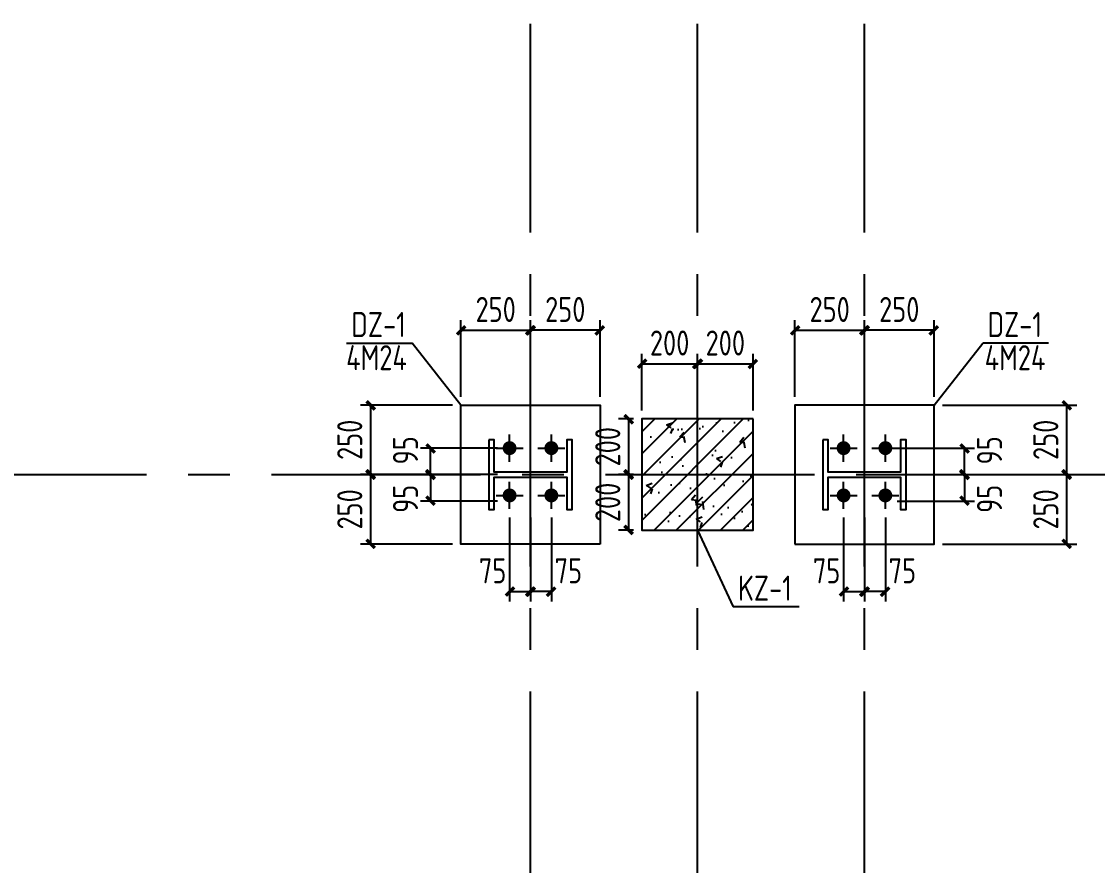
# Model space of a CAD drawing. Header units: millimetres. Extents: x 865490 to 879904, y 39442 to 44891.
# Drawn here: x 869964.3 to 870093.2, y 39549.4 to 39650.5 of the extents above; entities that cross this region are included whole.
import ezdxf

# ---------------------------------------------------------------- set-up
doc = ezdxf.new("R2010")
doc.units = ezdxf.units.MM
doc.header["$LTSCALE"] = 1000
doc.header["$MEASUREMENT"] = 0
doc.linetypes.add('CENTER', pattern=[2, 1.25, -0.25, 0.25, -0.25])
doc.linetypes.add('DOTE', pattern=[2.42, 2, -0.2, 0.02, -0.2])
for name, color, linetype in [('DIM', 7, 'Continuous'), ('DOTE', 1, 'DOTE'), ('M_Prof', 2, 'Continuous'), ('WINDOW', 4, 'Continuous'), ('柱集中标注', 2, 'Continuous'), ('标注', 7, 'Continuous'), ('檩条', 34, 'Continuous')]:
    doc.layers.add(name, color=color, linetype=linetype)
doc.styles.add('GBHZ', font='gbenor.shx', dxfattribs={"width": 0.9, "bigfont": 'gbcbig.shx'})
doc.dimstyles.new('Y30', dxfattribs={"dimscale": 0, "dimtxt": 3, "dimasz": 0.01, "dimexe": 1.2, "dimexo": 1, "dimgap": 1, "dimtad": 1, "dimdec": 0, "dimlfac": 30, "dimzin": 0, "dimdsep": 46, "dimtxsty": 'GBHZ', "dimblk1": 'DX', "dimblk2": 'DX', "dimsah": 1, "dimcen": 0.09, "dimdle": 1, "dimadec": 0, "dimazin": 0, "dimtfac": 1, "dimtdec": 0, "dimtix": 1, "dimtmove": 2, "dimatfit": 3, "dimldrblk": 'DX', "dimfxl": 0, "dimtolj": 1, "dimtzin": 0, "dimarcsym": 0})

# ---------------------------------------------------------------- blocks, each defined once
blk = doc.blocks.new('DX')
at = {"color": 0, "linetype": 'ByBlock', "const_width": 40}
blk.add_lwpolyline([(-54, -51), (46, 49)], dxfattribs=at)
blk = doc.blocks.new('*D1688')
at = {"layer": 'Defpoints', "color": 0, "transparency": 16777216}
for p in [(870025.31, 39613.5), (870016.97, 39604.55), (870025.31, 39604.55)]:
    blk.add_point(p, dxfattribs=at)
at = {"layer": 'dim', "color": 0, "lineweight": -2, "transparency": 16777216}
for p, q in [((870016.97, 39605.55), (870016.97, 39614.7)), ((870025.31, 39605.55), (870025.31, 39614.7)), ((870016.98, 39613.5), (870025.3, 39613.5))]:
    blk.add_line(p, q, dxfattribs=at)
at = {"layer": 'dim', "color": 0, "lineweight": -2, "transparency": 16777216, "xscale": 0.01, "yscale": 0.01, "zscale": 0.01, "rotation": 180}
blk.add_blockref('DX', (870016.97, 39613.5), dxfattribs=at)
at = {"layer": 'dim', "color": 0, "lineweight": -2, "transparency": 16777216, "xscale": 0.01, "yscale": 0.01, "zscale": 0.01}
blk.add_blockref('DX', (870025.31, 39613.5), dxfattribs=at)
at = {"layer": 'dim', "color": 0, "transparency": 16777216, "insert": (870021.14, 39616), "char_height": 3, "attachment_point": 5, "style": 'GBHZ'}
blk.add_mtext('\\A1;250', dxfattribs=at)
blk = doc.blocks.new('*D1689')
at = {"layer": 'Defpoints', "color": 0, "transparency": 16777216}
for p in [(870016.97, 39604.55), (870006.16, 39596.22), (870016.97, 39596.22)]:
    blk.add_point(p, dxfattribs=at)
at = {"layer": 'dim', "color": 0, "lineweight": -2, "transparency": 16777216}
for p, q in [((870015.97, 39604.55), (870004.96, 39604.55)), ((870006.16, 39604.54), (870006.16, 39596.23)), ((870015.97, 39596.22), (870004.96, 39596.22))]:
    blk.add_line(p, q, dxfattribs=at)
at = {"layer": 'dim', "color": 0, "lineweight": -2, "transparency": 16777216, "xscale": 0.01, "yscale": 0.01, "zscale": 0.01}
for p, rotation in [((870006.16, 39604.55), 90), ((870006.16, 39596.22), 270)]:
    blk.add_blockref('DX', p, dxfattribs=dict(at, rotation=rotation))
at = {"layer": 'dim', "color": 0, "transparency": 16777216, "insert": (870003.66, 39600.38), "char_height": 3, "attachment_point": 5, "rotation": 90, "style": 'GBHZ'}
blk.add_mtext('\\A1;250', dxfattribs=at)
blk = doc.blocks.new('*D1690')
at = {"layer": 'Defpoints', "color": 0, "transparency": 16777216}
for p in [(870016.97, 39596.22), (870006.16, 39587.88), (870016.97, 39587.88)]:
    blk.add_point(p, dxfattribs=at)
at = {"layer": 'dim', "color": 0, "lineweight": -2, "transparency": 16777216}
for p, q in [((870015.97, 39596.22), (870004.96, 39596.22)), ((870006.16, 39596.21), (870006.16, 39587.89)), ((870015.97, 39587.88), (870004.96, 39587.88))]:
    blk.add_line(p, q, dxfattribs=at)
at = {"layer": 'dim', "color": 0, "lineweight": -2, "transparency": 16777216, "xscale": 0.01, "yscale": 0.01, "zscale": 0.01}
for p, rotation in [((870006.16, 39596.22), 90), ((870006.16, 39587.88), 270)]:
    blk.add_blockref('DX', p, dxfattribs=dict(at, rotation=rotation))
at = {"layer": 'dim', "color": 0, "transparency": 16777216, "insert": (870003.66, 39592.05), "char_height": 3, "attachment_point": 5, "rotation": 90, "style": 'GBHZ'}
blk.add_mtext('\\A1;250', dxfattribs=at)
blk = doc.blocks.new('*D1691')
at = {"layer": 'Defpoints', "color": 0, "transparency": 16777216}
for p in [(870022.81, 39592.09), (870025.31, 39592.09), (870025.31, 39582.19)]:
    blk.add_point(p, dxfattribs=at)
at = {"layer": '标注', "color": 0, "lineweight": -2, "transparency": 16777216}
for p, q in [((870022.81, 39591.09), (870022.81, 39580.99)), ((870025.31, 39591.09), (870025.31, 39580.99)), ((870022.82, 39582.19), (870025.3, 39582.19))]:
    blk.add_line(p, q, dxfattribs=at)
at = {"layer": '标注', "color": 0, "lineweight": -2, "transparency": 16777216, "xscale": 0.01, "yscale": 0.01, "zscale": 0.01, "rotation": 180}
blk.add_blockref('DX', (870022.81, 39582.19), dxfattribs=at)
at = {"layer": '标注', "color": 0, "lineweight": -2, "transparency": 16777216, "xscale": 0.01, "yscale": 0.01, "zscale": 0.01}
blk.add_blockref('DX', (870025.31, 39582.19), dxfattribs=at)
at = {"layer": '标注', "color": 0, "transparency": 16777216, "insert": (870020.77, 39584.69), "char_height": 3, "attachment_point": 5, "style": 'GBHZ'}
blk.add_mtext('\\A1;75', dxfattribs=at)
blk = doc.blocks.new('*D1692')
at = {"layer": 'Defpoints', "color": 0, "transparency": 16777216}
for p in [(870025.31, 39613.5), (870025.31, 39604.55), (870033.64, 39604.55)]:
    blk.add_point(p, dxfattribs=at)
at = {"layer": 'dim', "color": 0, "lineweight": -2, "transparency": 16777216}
for p, q in [((870025.31, 39605.55), (870025.31, 39614.7)), ((870033.64, 39605.55), (870033.64, 39614.7)), ((870033.63, 39613.5), (870025.32, 39613.5))]:
    blk.add_line(p, q, dxfattribs=at)
at = {"layer": 'dim', "color": 0, "lineweight": -2, "transparency": 16777216, "xscale": 0.01, "yscale": 0.01, "zscale": 0.01, "rotation": 180}
blk.add_blockref('DX', (870025.31, 39613.5), dxfattribs=at)
at = {"layer": 'dim', "color": 0, "lineweight": -2, "transparency": 16777216, "xscale": 0.01, "yscale": 0.01, "zscale": 0.01}
blk.add_blockref('DX', (870033.64, 39613.5), dxfattribs=at)
at = {"layer": 'dim', "color": 0, "transparency": 16777216, "insert": (870029.47, 39616), "char_height": 3, "attachment_point": 5, "style": 'GBHZ'}
blk.add_mtext('\\A1;250', dxfattribs=at)
blk = doc.blocks.new('*D1679')
at = {"layer": 'Defpoints', "color": 0, "transparency": 16777216}
for p in [(870025.31, 39592.09), (870027.81, 39592.09), (870025.31, 39582.19)]:
    blk.add_point(p, dxfattribs=at)
at = {"layer": '标注', "color": 0, "lineweight": -2, "transparency": 16777216}
for p, q in [((870025.31, 39591.09), (870025.31, 39580.99)), ((870027.81, 39591.09), (870027.81, 39580.99)), ((870027.8, 39582.19), (870025.32, 39582.19))]:
    blk.add_line(p, q, dxfattribs=at)
at = {"layer": '标注', "color": 0, "lineweight": -2, "transparency": 16777216, "xscale": 0.01, "yscale": 0.01, "zscale": 0.01, "rotation": 180}
blk.add_blockref('DX', (870025.31, 39582.19), dxfattribs=at)
at = {"layer": '标注', "color": 0, "lineweight": -2, "transparency": 16777216, "xscale": 0.01, "yscale": 0.01, "zscale": 0.01}
blk.add_blockref('DX', (870027.81, 39582.19), dxfattribs=at)
at = {"layer": '标注', "color": 0, "transparency": 16777216, "insert": (870029.84, 39584.69), "char_height": 3, "attachment_point": 5, "style": 'GBHZ'}
blk.add_mtext('\\A1;75', dxfattribs=at)
blk = doc.blocks.new('*D1633')
at = {"layer": 'Defpoints', "color": 0, "transparency": 16777216}
for p in [(870065.31, 39613.5), (870065.31, 39604.55), (870073.64, 39604.55)]:
    blk.add_point(p, dxfattribs=at)
at = {"layer": 'dim', "color": 0, "lineweight": -2, "transparency": 16777216}
for p, q in [((870065.31, 39605.55), (870065.31, 39614.7)), ((870073.64, 39605.55), (870073.64, 39614.7)), ((870073.63, 39613.5), (870065.32, 39613.5))]:
    blk.add_line(p, q, dxfattribs=at)
at = {"layer": 'dim', "color": 0, "lineweight": -2, "transparency": 16777216, "xscale": 0.01, "yscale": 0.01, "zscale": 0.01, "rotation": 180}
blk.add_blockref('DX', (870065.31, 39613.5), dxfattribs=at)
at = {"layer": 'dim', "color": 0, "lineweight": -2, "transparency": 16777216, "xscale": 0.01, "yscale": 0.01, "zscale": 0.01}
blk.add_blockref('DX', (870073.64, 39613.5), dxfattribs=at)
at = {"layer": 'dim', "color": 0, "transparency": 16777216, "insert": (870069.47, 39616), "char_height": 3, "attachment_point": 5, "style": 'GBHZ'}
blk.add_mtext('\\A1;250', dxfattribs=at)
blk = doc.blocks.new('*D1634')
at = {"layer": 'Defpoints', "color": 0, "transparency": 16777216}
for p in [(870073.64, 39604.55), (870073.64, 39596.22), (870089.52, 39596.22)]:
    blk.add_point(p, dxfattribs=at)
at = {"layer": 'dim', "color": 0, "lineweight": -2, "transparency": 16777216}
for p, q in [((870074.64, 39604.55), (870090.72, 39604.55)), ((870089.52, 39604.54), (870089.52, 39596.23)), ((870074.64, 39596.22), (870090.72, 39596.22))]:
    blk.add_line(p, q, dxfattribs=at)
at = {"layer": 'dim', "color": 0, "lineweight": -2, "transparency": 16777216, "xscale": 0.01, "yscale": 0.01, "zscale": 0.01}
for p, rotation in [((870089.52, 39604.55), 90), ((870089.52, 39596.22), 270)]:
    blk.add_blockref('DX', p, dxfattribs=dict(at, rotation=rotation))
at = {"layer": 'dim', "color": 0, "transparency": 16777216, "insert": (870087.02, 39600.38), "char_height": 3, "attachment_point": 5, "rotation": 90, "style": 'GBHZ'}
blk.add_mtext('\\A1;250', dxfattribs=at)
blk = doc.blocks.new('*D1635')
at = {"layer": 'Defpoints', "color": 0, "transparency": 16777216}
for p in [(870073.64, 39596.22), (870073.64, 39587.88), (870089.52, 39587.88)]:
    blk.add_point(p, dxfattribs=at)
at = {"layer": 'dim', "color": 0, "lineweight": -2, "transparency": 16777216}
for p, q in [((870074.64, 39596.22), (870090.72, 39596.22)), ((870089.52, 39596.21), (870089.52, 39587.89)), ((870074.64, 39587.88), (870090.72, 39587.88))]:
    blk.add_line(p, q, dxfattribs=at)
at = {"layer": 'dim', "color": 0, "lineweight": -2, "transparency": 16777216, "xscale": 0.01, "yscale": 0.01, "zscale": 0.01}
for p, rotation in [((870089.52, 39596.22), 90), ((870089.52, 39587.88), 270)]:
    blk.add_blockref('DX', p, dxfattribs=dict(at, rotation=rotation))
at = {"layer": 'dim', "color": 0, "transparency": 16777216, "insert": (870087.02, 39592.05), "char_height": 3, "attachment_point": 5, "rotation": 90, "style": 'GBHZ'}
blk.add_mtext('\\A1;250', dxfattribs=at)
blk = doc.blocks.new('*D1636')
at = {"layer": 'Defpoints', "color": 0, "transparency": 16777216}
for p in [(870065.31, 39592.09), (870067.81, 39592.09), (870065.31, 39582.19)]:
    blk.add_point(p, dxfattribs=at)
at = {"layer": '标注', "color": 0, "lineweight": -2, "transparency": 16777216}
for p, q in [((870065.31, 39591.09), (870065.31, 39580.99)), ((870067.81, 39591.09), (870067.81, 39580.99)), ((870067.8, 39582.19), (870065.32, 39582.19))]:
    blk.add_line(p, q, dxfattribs=at)
at = {"layer": '标注', "color": 0, "lineweight": -2, "transparency": 16777216, "xscale": 0.01, "yscale": 0.01, "zscale": 0.01, "rotation": 180}
blk.add_blockref('DX', (870065.31, 39582.19), dxfattribs=at)
at = {"layer": '标注', "color": 0, "lineweight": -2, "transparency": 16777216, "xscale": 0.01, "yscale": 0.01, "zscale": 0.01}
blk.add_blockref('DX', (870067.81, 39582.19), dxfattribs=at)
at = {"layer": '标注', "color": 0, "transparency": 16777216, "insert": (870069.84, 39584.69), "char_height": 3, "attachment_point": 5, "style": 'GBHZ'}
blk.add_mtext('\\A1;75', dxfattribs=at)
blk = doc.blocks.new('*D1637')
at = {"layer": 'Defpoints', "color": 0, "transparency": 16777216}
for p in [(870065.31, 39613.5), (870056.97, 39604.55), (870065.31, 39604.55)]:
    blk.add_point(p, dxfattribs=at)
at = {"layer": 'dim', "color": 0, "lineweight": -2, "transparency": 16777216}
for p, q in [((870056.97, 39605.55), (870056.97, 39614.7)), ((870065.31, 39605.55), (870065.31, 39614.7)), ((870056.98, 39613.5), (870065.3, 39613.5))]:
    blk.add_line(p, q, dxfattribs=at)
at = {"layer": 'dim', "color": 0, "lineweight": -2, "transparency": 16777216, "xscale": 0.01, "yscale": 0.01, "zscale": 0.01, "rotation": 180}
blk.add_blockref('DX', (870056.97, 39613.5), dxfattribs=at)
at = {"layer": 'dim', "color": 0, "lineweight": -2, "transparency": 16777216, "xscale": 0.01, "yscale": 0.01, "zscale": 0.01}
blk.add_blockref('DX', (870065.31, 39613.5), dxfattribs=at)
at = {"layer": 'dim', "color": 0, "transparency": 16777216, "insert": (870061.14, 39616), "char_height": 3, "attachment_point": 5, "style": 'GBHZ'}
blk.add_mtext('\\A1;250', dxfattribs=at)
blk = doc.blocks.new('*D1638')
at = {"layer": 'Defpoints', "color": 0, "transparency": 16777216}
for p in [(870062.81, 39592.09), (870065.31, 39592.09), (870065.31, 39582.19)]:
    blk.add_point(p, dxfattribs=at)
at = {"layer": '标注', "color": 0, "lineweight": -2, "transparency": 16777216}
for p, q in [((870062.81, 39591.09), (870062.81, 39580.99)), ((870065.31, 39591.09), (870065.31, 39580.99)), ((870062.82, 39582.19), (870065.3, 39582.19))]:
    blk.add_line(p, q, dxfattribs=at)
at = {"layer": '标注', "color": 0, "lineweight": -2, "transparency": 16777216, "xscale": 0.01, "yscale": 0.01, "zscale": 0.01, "rotation": 180}
blk.add_blockref('DX', (870062.81, 39582.19), dxfattribs=at)
at = {"layer": '标注', "color": 0, "lineweight": -2, "transparency": 16777216, "xscale": 0.01, "yscale": 0.01, "zscale": 0.01}
blk.add_blockref('DX', (870065.31, 39582.19), dxfattribs=at)
at = {"layer": '标注', "color": 0, "transparency": 16777216, "insert": (870060.77, 39584.69), "char_height": 3, "attachment_point": 5, "style": 'GBHZ'}
blk.add_mtext('\\A1;75', dxfattribs=at)
blk = doc.blocks.new('*D1627')
at = {"layer": 'Defpoints', "color": 0, "transparency": 16777216}
for p in [(870045.31, 39609.48), (870038.64, 39602.88), (870045.31, 39602.88)]:
    blk.add_point(p, dxfattribs=at)
at = {"layer": 'dim', "color": 0, "lineweight": -2, "transparency": 16777216}
for p, q in [((870038.64, 39603.88), (870038.64, 39610.68)), ((870038.65, 39609.48), (870045.3, 39609.48)), ((870045.31, 39603.88), (870045.31, 39610.68))]:
    blk.add_line(p, q, dxfattribs=at)
at = {"layer": 'dim', "color": 0, "lineweight": -2, "transparency": 16777216, "xscale": 0.01, "yscale": 0.01, "zscale": 0.01, "rotation": 180}
blk.add_blockref('DX', (870038.64, 39609.48), dxfattribs=at)
at = {"layer": 'dim', "color": 0, "lineweight": -2, "transparency": 16777216, "xscale": 0.01, "yscale": 0.01, "zscale": 0.01}
blk.add_blockref('DX', (870045.31, 39609.48), dxfattribs=at)
at = {"layer": 'dim', "color": 0, "transparency": 16777216, "insert": (870041.97, 39611.98), "char_height": 3, "attachment_point": 5, "style": 'GBHZ'}
blk.add_mtext('\\A1;200', dxfattribs=at)
blk = doc.blocks.new('*D1628')
at = {"layer": 'Defpoints', "color": 0, "transparency": 16777216}
for p in [(870051.97, 39609.48), (870045.31, 39602.88), (870051.97, 39602.88)]:
    blk.add_point(p, dxfattribs=at)
at = {"layer": 'dim', "color": 0, "lineweight": -2, "transparency": 16777216}
for p, q in [((870045.31, 39603.88), (870045.31, 39610.68)), ((870045.32, 39609.48), (870051.96, 39609.48)), ((870051.97, 39603.88), (870051.97, 39610.68))]:
    blk.add_line(p, q, dxfattribs=at)
at = {"layer": 'dim', "color": 0, "lineweight": -2, "transparency": 16777216, "xscale": 0.01, "yscale": 0.01, "zscale": 0.01, "rotation": 180}
blk.add_blockref('DX', (870045.31, 39609.48), dxfattribs=at)
at = {"layer": 'dim', "color": 0, "lineweight": -2, "transparency": 16777216, "xscale": 0.01, "yscale": 0.01, "zscale": 0.01}
blk.add_blockref('DX', (870051.97, 39609.48), dxfattribs=at)
at = {"layer": 'dim', "color": 0, "transparency": 16777216, "insert": (870048.64, 39611.98), "char_height": 3, "attachment_point": 5, "style": 'GBHZ'}
blk.add_mtext('\\A1;200', dxfattribs=at)
blk = doc.blocks.new('*D1629')
at = {"layer": 'Defpoints', "color": 0, "transparency": 16777216}
for p in [(870038.64, 39602.88), (870037.06, 39596.22), (870038.64, 39596.22)]:
    blk.add_point(p, dxfattribs=at)
at = {"layer": 'dim', "color": 0, "lineweight": -2, "transparency": 16777216}
for p, q in [((870037.64, 39602.88), (870035.86, 39602.88)), ((870037.06, 39602.87), (870037.06, 39596.23)), ((870037.64, 39596.22), (870035.86, 39596.22))]:
    blk.add_line(p, q, dxfattribs=at)
at = {"layer": 'dim', "color": 0, "lineweight": -2, "transparency": 16777216, "xscale": 0.01, "yscale": 0.01, "zscale": 0.01}
for p, rotation in [((870037.06, 39602.88), 90), ((870037.06, 39596.22), 270)]:
    blk.add_blockref('DX', p, dxfattribs=dict(at, rotation=rotation))
at = {"layer": 'dim', "color": 0, "transparency": 16777216, "insert": (870034.56, 39599.55), "char_height": 3, "attachment_point": 5, "rotation": 90, "style": 'GBHZ'}
blk.add_mtext('\\A1;200', dxfattribs=at)
blk = doc.blocks.new('*D1630')
at = {"layer": 'Defpoints', "color": 0, "transparency": 16777216}
for p in [(870038.64, 39596.22), (870037.06, 39589.55), (870038.64, 39589.55)]:
    blk.add_point(p, dxfattribs=at)
at = {"layer": 'dim', "color": 0, "lineweight": -2, "transparency": 16777216}
for p, q in [((870037.64, 39596.22), (870035.86, 39596.22)), ((870037.06, 39596.21), (870037.06, 39589.56)), ((870037.64, 39589.55), (870035.86, 39589.55))]:
    blk.add_line(p, q, dxfattribs=at)
at = {"layer": 'dim', "color": 0, "lineweight": -2, "transparency": 16777216, "xscale": 0.01, "yscale": 0.01, "zscale": 0.01}
for p, rotation in [((870037.06, 39596.22), 90), ((870037.06, 39589.55), 270)]:
    blk.add_blockref('DX', p, dxfattribs=dict(at, rotation=rotation))
at = {"layer": 'dim', "color": 0, "transparency": 16777216, "insert": (870034.56, 39592.88), "char_height": 3, "attachment_point": 5, "rotation": 90, "style": 'GBHZ'}
blk.add_mtext('\\A1;200', dxfattribs=at)
blk = doc.blocks.new('*D1932')
at = {"layer": 'Defpoints', "color": 0, "transparency": 16777216}
for p in [(870013.33, 39599.38), (870022.37, 39599.38), (870022.37, 39596.22)]:
    blk.add_point(p, dxfattribs=at)
at = {"layer": 'dim', "color": 0, "lineweight": -2, "transparency": 16777216}
for p, q in [((870021.37, 39599.38), (870012.13, 39599.38)), ((870013.33, 39596.23), (870013.33, 39599.37)), ((870021.37, 39596.22), (870012.13, 39596.22))]:
    blk.add_line(p, q, dxfattribs=at)
at = {"layer": 'dim', "color": 0, "lineweight": -2, "transparency": 16777216, "xscale": 0.01, "yscale": 0.01, "zscale": 0.01}
for p, rotation in [((870013.33, 39599.38), 90), ((870013.33, 39596.22), 270)]:
    blk.add_blockref('DX', p, dxfattribs=dict(at, rotation=rotation))
at = {"layer": 'dim', "color": 0, "transparency": 16777216, "insert": (870010.33, 39599.12), "char_height": 3, "attachment_point": 5, "rotation": 90, "style": 'GBHZ'}
blk.add_mtext('\\A1;95', dxfattribs=at)
blk = doc.blocks.new('*D1933')
at = {"layer": 'Defpoints', "color": 0, "transparency": 16777216}
for p in [(870022.37, 39596.22), (870013.33, 39593.05), (870022.37, 39593.05)]:
    blk.add_point(p, dxfattribs=at)
at = {"layer": 'dim', "color": 0, "lineweight": -2, "transparency": 16777216}
for p, q in [((870021.37, 39596.22), (870012.13, 39596.22)), ((870013.33, 39596.21), (870013.33, 39593.06)), ((870021.37, 39593.05), (870012.13, 39593.05))]:
    blk.add_line(p, q, dxfattribs=at)
at = {"layer": 'dim', "color": 0, "lineweight": -2, "transparency": 16777216, "xscale": 0.01, "yscale": 0.01, "zscale": 0.01}
for p, rotation in [((870013.33, 39596.22), 90), ((870013.33, 39593.05), 270)]:
    blk.add_blockref('DX', p, dxfattribs=dict(at, rotation=rotation))
at = {"layer": 'dim', "color": 0, "transparency": 16777216, "insert": (870010.33, 39593.31), "char_height": 3, "attachment_point": 5, "rotation": 90, "style": 'GBHZ'}
blk.add_mtext('\\A1;95', dxfattribs=at)
blk = doc.blocks.new('*D1917')
at = {"layer": 'Defpoints', "color": 0, "transparency": 16777216}
for p in [(870068.24, 39599.38), (870077.28, 39599.38), (870068.24, 39596.22)]:
    blk.add_point(p, dxfattribs=at)
at = {"layer": 'dim', "color": 0, "lineweight": -2, "transparency": 16777216}
for p, q in [((870069.24, 39599.38), (870078.48, 39599.38)), ((870077.28, 39596.23), (870077.28, 39599.37)), ((870069.24, 39596.22), (870078.48, 39596.22))]:
    blk.add_line(p, q, dxfattribs=at)
at = {"layer": 'dim', "color": 0, "lineweight": -2, "transparency": 16777216, "xscale": 0.01, "yscale": 0.01, "zscale": 0.01}
for p, rotation in [((870077.28, 39599.38), 90), ((870077.28, 39596.22), 270)]:
    blk.add_blockref('DX', p, dxfattribs=dict(at, rotation=rotation))
at = {"layer": 'dim', "color": 0, "transparency": 16777216, "insert": (870080.28, 39599.12), "char_height": 3, "attachment_point": 5, "rotation": 90, "style": 'GBHZ'}
blk.add_mtext('\\A1;95', dxfattribs=at)
blk = doc.blocks.new('*D1918')
at = {"layer": 'Defpoints', "color": 0, "transparency": 16777216}
for p in [(870068.24, 39596.22), (870068.24, 39593.05), (870077.28, 39593.05)]:
    blk.add_point(p, dxfattribs=at)
at = {"layer": 'dim', "color": 0, "lineweight": -2, "transparency": 16777216}
for p, q in [((870069.24, 39596.22), (870078.48, 39596.22)), ((870077.28, 39596.21), (870077.28, 39593.06)), ((870069.24, 39593.05), (870078.48, 39593.05))]:
    blk.add_line(p, q, dxfattribs=at)
at = {"layer": 'dim', "color": 0, "lineweight": -2, "transparency": 16777216, "xscale": 0.01, "yscale": 0.01, "zscale": 0.01}
for p, rotation in [((870077.28, 39596.22), 90), ((870077.28, 39593.05), 270)]:
    blk.add_blockref('DX', p, dxfattribs=dict(at, rotation=rotation))
at = {"layer": 'dim', "color": 0, "transparency": 16777216, "insert": (870080.28, 39593.31), "char_height": 3, "attachment_point": 5, "rotation": 90, "style": 'GBHZ'}
blk.add_mtext('\\A1;95', dxfattribs=at)

msp = doc.modelspace()

# ---------------------------------------------------------------- hatches: boundary and pattern name
at = {"layer": 'WINDOW'}
h = msp.add_hatch(dxfattribs=at)
h.set_pattern_fill('ANSI31', color=256, scale=15, style=0)
h.set_pattern_definition([(45, (1261.0225, 79.661), (-1.3258252147, 1.3258252147), [])])
h.paths.add_polyline_path([(870051.972, 39602.884), (870038.639, 39602.884), (870038.639, 39589.551), (870051.972, 39589.551)])
h = msp.add_hatch(dxfattribs=at)
h.set_pattern_fill('AR-CONC', color=256, style=0)
h.set_pattern_definition([(50, (1261.0225, 79.661), (7.172601826, -0.62752135), [0.75, -8.25]), (355, (1261.0225, 79.661), (-1.387513336, 7.52192134), [0.6, -6.6]), (100.4514, (1261.62, 79.609), (5.785093817, 6.89439542), [0.6374019, -7.01142112]), (46.1842, (1261.0225, 81.661), (10.67241049, -1.65519014), [1.125, -12.375]), (96.6356, (1261.912, 81.523), (9.34662706, 9.74117871), [0.95610288, -10.51713]), (351.1842, (1261.022, 81.661), (9.34661945, 9.74118601), [0.9, -9.9]), (21, (1262.0225, 81.161), (5.96907052, -4.026188907), [0.75, -8.25]), (326, (1262.0225, 81.161), (2.43315332, 7.25150045), [0.6, -6.6]), (71.4514, (1262.52, 80.8255), (8.402226286, 3.225304967), [0.6374019, -7.01142112]), (37.5, (1261.0225, 79.661), (0.121598553, 3.328938538), [0, -6.52, 0, -6.7, 0, -6.625]), (7.5, (1261.0225, 79.661), (2.630695374, 3.944117119), [0, -3.82, 0, -6.37, 0, -2.525]), (327.5, (1258.7925, 79.661), (5.338224362, -0.225548717), [0, -2.5, 0, -7.8, 0, -10.35]), (317.5, (1257.7925, 79.661), (5.831861693, 1.001049823), [0, -3.25, 0, -5.18, 0, -7.35])])
h.paths.add_polyline_path([(870051.972, 39602.884), (870038.639, 39602.884), (870038.639, 39589.551), (870051.972, 39589.551)])

# ---------------------------------------------------------------- linework, layer by layer
for p, q in [((870022.805, 39597.759), (870022.805, 39601.009)), ((870027.805, 39597.759), (870027.805, 39601.009)), ((870062.805, 39597.759), (870062.805, 39601.009)), ((870067.805, 39597.759), (870067.805, 39601.009)), ((870021.18, 39599.384), (870024.43, 39599.384)), ((870026.18, 39599.384), (870029.43, 39599.384)), ((870061.18, 39599.384), (870064.43, 39599.384)), ((870066.18, 39599.384), (870069.43, 39599.384)), ((870022.805, 39592.093), (870022.805, 39595.343)), ((870027.805, 39592.093), (870027.805, 39595.343)), ((870062.805, 39592.093), (870062.805, 39595.343)), ((870067.805, 39592.093), (870067.805, 39595.343)), ((870021.18, 39593.718), (870024.43, 39593.718)), ((870026.18, 39593.718), (870029.43, 39593.718)), ((870061.18, 39593.718), (870064.43, 39593.718)), ((870066.18, 39593.718), (870069.43, 39593.718))]:
    msp.add_line(p, q)
for points in [[(870033.639, 39587.884), (870016.972, 39587.884), (870016.972, 39604.551), (870033.639, 39604.551)], [(870056.972, 39587.884), (870073.639, 39587.884), (870073.639, 39604.551), (870056.972, 39604.551)], [(870051.972, 39602.884), (870038.639, 39602.884), (870038.639, 39589.551), (870051.972, 39589.551)]]:
    msp.add_lwpolyline(points, close=True)
at = {"layer": 'dim', "const_width": 0.833}
for points in [[(870022.805, 39599.801, 1), (870022.805, 39598.968, 1)], [(870027.805, 39599.801, 1), (870027.805, 39598.968, 1)], [(870062.805, 39599.801, 1), (870062.805, 39598.968, 1)], [(870067.805, 39599.801, 1), (870067.805, 39598.968, 1)], [(870022.805, 39594.134, 1), (870022.805, 39593.301, 1)], [(870027.805, 39594.134, 1), (870027.805, 39593.301, 1)], [(870062.805, 39594.134, 1), (870062.805, 39593.301, 1)], [(870067.805, 39594.134, 1), (870067.805, 39593.301, 1)]]:
    msp.add_lwpolyline(points, format="xyb", close=True, dxfattribs=at)
at = {"layer": 'DOTE', "linetype": 'CENTER', "ltscale": 0.02}
for p, q in [((870025.305, 39505.218), (870025.305, 39987.218)), ((870045.305, 39505.218), (870045.305, 39987.218)), ((870065.305, 39505.218), (870065.305, 39987.218)), ((869794.305, 39596.218), (870296.305, 39596.218))]:
    msp.add_line(p, q, dxfattribs=at)
at = {"layer": 'M_Prof'}
for points in [[(870020.305, 39600.384), (870020.305, 39592.051), (870020.972, 39592.051), (870020.972, 39595.918), (870029.639, 39595.918), (870029.639, 39592.051), (870030.305, 39592.051), (870030.305, 39600.384), (870029.639, 39600.384), (870029.639, 39596.518), (870020.972, 39596.518), (870020.972, 39600.384)], [(870060.305, 39600.384), (870060.305, 39592.051), (870060.972, 39592.051), (870060.972, 39595.918), (870069.639, 39595.918), (870069.639, 39592.051), (870070.305, 39592.051), (870070.305, 39600.384), (870069.639, 39600.384), (870069.639, 39596.518), (870060.972, 39596.518), (870060.972, 39600.384)]]:
    msp.add_lwpolyline(points, close=True, dxfattribs=at)
at = {"layer": '檩条'}
for p, q in [((870003.252, 39611.97), (870011.149, 39611.97)), ((870016.972, 39604.551), (870011.149, 39611.97)), ((870073.639, 39604.551), (870079.461, 39611.97)), ((870087.359, 39611.97), (870079.461, 39611.97)), ((870045.305, 39589.551), (870049.583, 39580.386)), ((870057.481, 39580.386), (870049.583, 39580.386))]:
    msp.add_line(p, q, dxfattribs=at)

# ---------------------------------------------------------------- texts
at = {"layer": '柱集中标注', "style": 'GBHZ', "width": 0.9}
for s, p in [('DZ-1', (870003.848, 39612.691)), ('DZ-1', (870080.043, 39612.691)), ('4M24', (870003.228, 39608.72)), ('4M24', (870079.702, 39608.72)), ('KZ-1', (870050.165, 39581.106))]:
    msp.add_text(s, height=3, dxfattribs=at).set_placement(p)

# ---------------------------------------------------------------- dimensions: what is measured, and where the dimension line sits
at = {"layer": 'dim'}
for base, p1, p2, angle, picture, middle in [((870025.305, 39613.496), (870016.972, 39604.551), (870025.305, 39604.551), 0, '*D1688', (870021.139, 39615.996)), ((870025.305, 39613.496), (870033.639, 39604.551), (870025.305, 39604.551), 180, '*D1692', (870029.472, 39615.996)), ((870065.305, 39613.496), (870073.639, 39604.551), (870065.305, 39604.551), 180, '*D1633', (870069.472, 39615.996)), ((870006.164, 39596.218), (870016.972, 39604.551), (870016.972, 39596.218), 270, '*D1689', (870003.664, 39600.384)), ((870089.518, 39596.218), (870073.639, 39604.551), (870073.639, 39596.218), 270, '*D1634', (870087.018, 39600.384)), ((870037.062, 39596.218), (870038.639, 39602.884), (870038.639, 39596.218), 90, '*D1629', (870034.562, 39599.551)), ((870006.164, 39587.884), (870016.972, 39596.218), (870016.972, 39587.884), 270, '*D1690', (870003.664, 39592.051)), ((870037.062, 39589.551), (870038.639, 39596.218), (870038.639, 39589.551), 90, '*D1630', (870034.562, 39592.884)), ((870089.518, 39587.884), (870073.639, 39596.218), (870073.639, 39587.884), 270, '*D1635', (870087.018, 39592.051))]:
    dim = msp.add_linear_dim(base=base, p1=p1, p2=p2, angle=angle, dimstyle='Y30', override={"dimscale": 1}, dxfattribs=at)
    dim.commit()
    dim.dimension.update_dxf_attribs({"geometry": picture, "text_midpoint": middle})
for base, p1, p2, picture, middle in [((870065.305, 39613.496), (870056.972, 39604.551), (870065.305, 39604.551), '*D1637', (870061.139, 39615.996)), ((870045.305, 39609.476), (870038.639, 39602.884), (870045.305, 39602.884), '*D1627', (870041.972, 39611.976)), ((870051.972, 39609.476), (870045.305, 39602.884), (870051.972, 39602.884), '*D1628', (870048.639, 39611.976))]:
    dim = msp.add_linear_dim(base=base, p1=p1, p2=p2, dimstyle='Y30', override={"dimscale": 1}, dxfattribs=at)
    dim.commit()
    dim.dimension.update_dxf_attribs({"geometry": picture, "text_midpoint": middle})
for base, p1, p2, angle, picture, middle in [((870013.327, 39599.384), (870022.371, 39596.218), (870022.371, 39599.384), 270, '*D1932', (870010.333, 39599.122)), ((870077.283, 39599.384), (870068.24, 39596.218), (870068.24, 39599.384), 270, '*D1917', (870080.277, 39599.122)), ((870013.327, 39593.051), (870022.371, 39596.218), (870022.371, 39593.051), 90, '*D1933', (870010.333, 39593.313)), ((870077.283, 39593.051), (870068.24, 39596.218), (870068.24, 39593.051), 90, '*D1918', (870080.277, 39593.313))]:
    dim = msp.add_linear_dim(base=base, p1=p1, p2=p2, angle=angle, dimstyle='Y30', override={"dimscale": 1}, dxfattribs=at)
    dim.commit()
    dim.dimension.update_dxf_attribs({"geometry": picture, "text_midpoint": middle, "dimtype": 160})
at = {"layer": '标注'}
for base, p1, p2, angle, picture, middle in [((870025.305, 39582.19), (870022.805, 39592.093), (870025.305, 39592.093), 180, '*D1691', (870020.769, 39584.69)), ((870025.305, 39582.19), (870027.805, 39592.093), (870025.305, 39592.093), 0, '*D1679', (870029.842, 39584.69)), ((870065.305, 39582.19), (870062.805, 39592.093), (870065.305, 39592.093), 180, '*D1638', (870060.769, 39584.69))]:
    dim = msp.add_linear_dim(base=base, p1=p1, p2=p2, angle=angle, dimstyle='Y30', override={"dimscale": 1}, dxfattribs=at)
    dim.commit()
    dim.dimension.update_dxf_attribs({"geometry": picture, "text_midpoint": middle, "dimtype": 160})
dim = msp.add_linear_dim(base=(870065.305, 39582.19), p1=(870067.805, 39592.093), p2=(870065.305, 39592.093), dimstyle='Y30', override={"dimscale": 1}, dxfattribs=at)
dim.commit()
dim.dimension.update_dxf_attribs({"geometry": '*D1636', "text_midpoint": (870069.842, 39584.69), "dimtype": 160})

doc.saveas('drawing.dxf')
